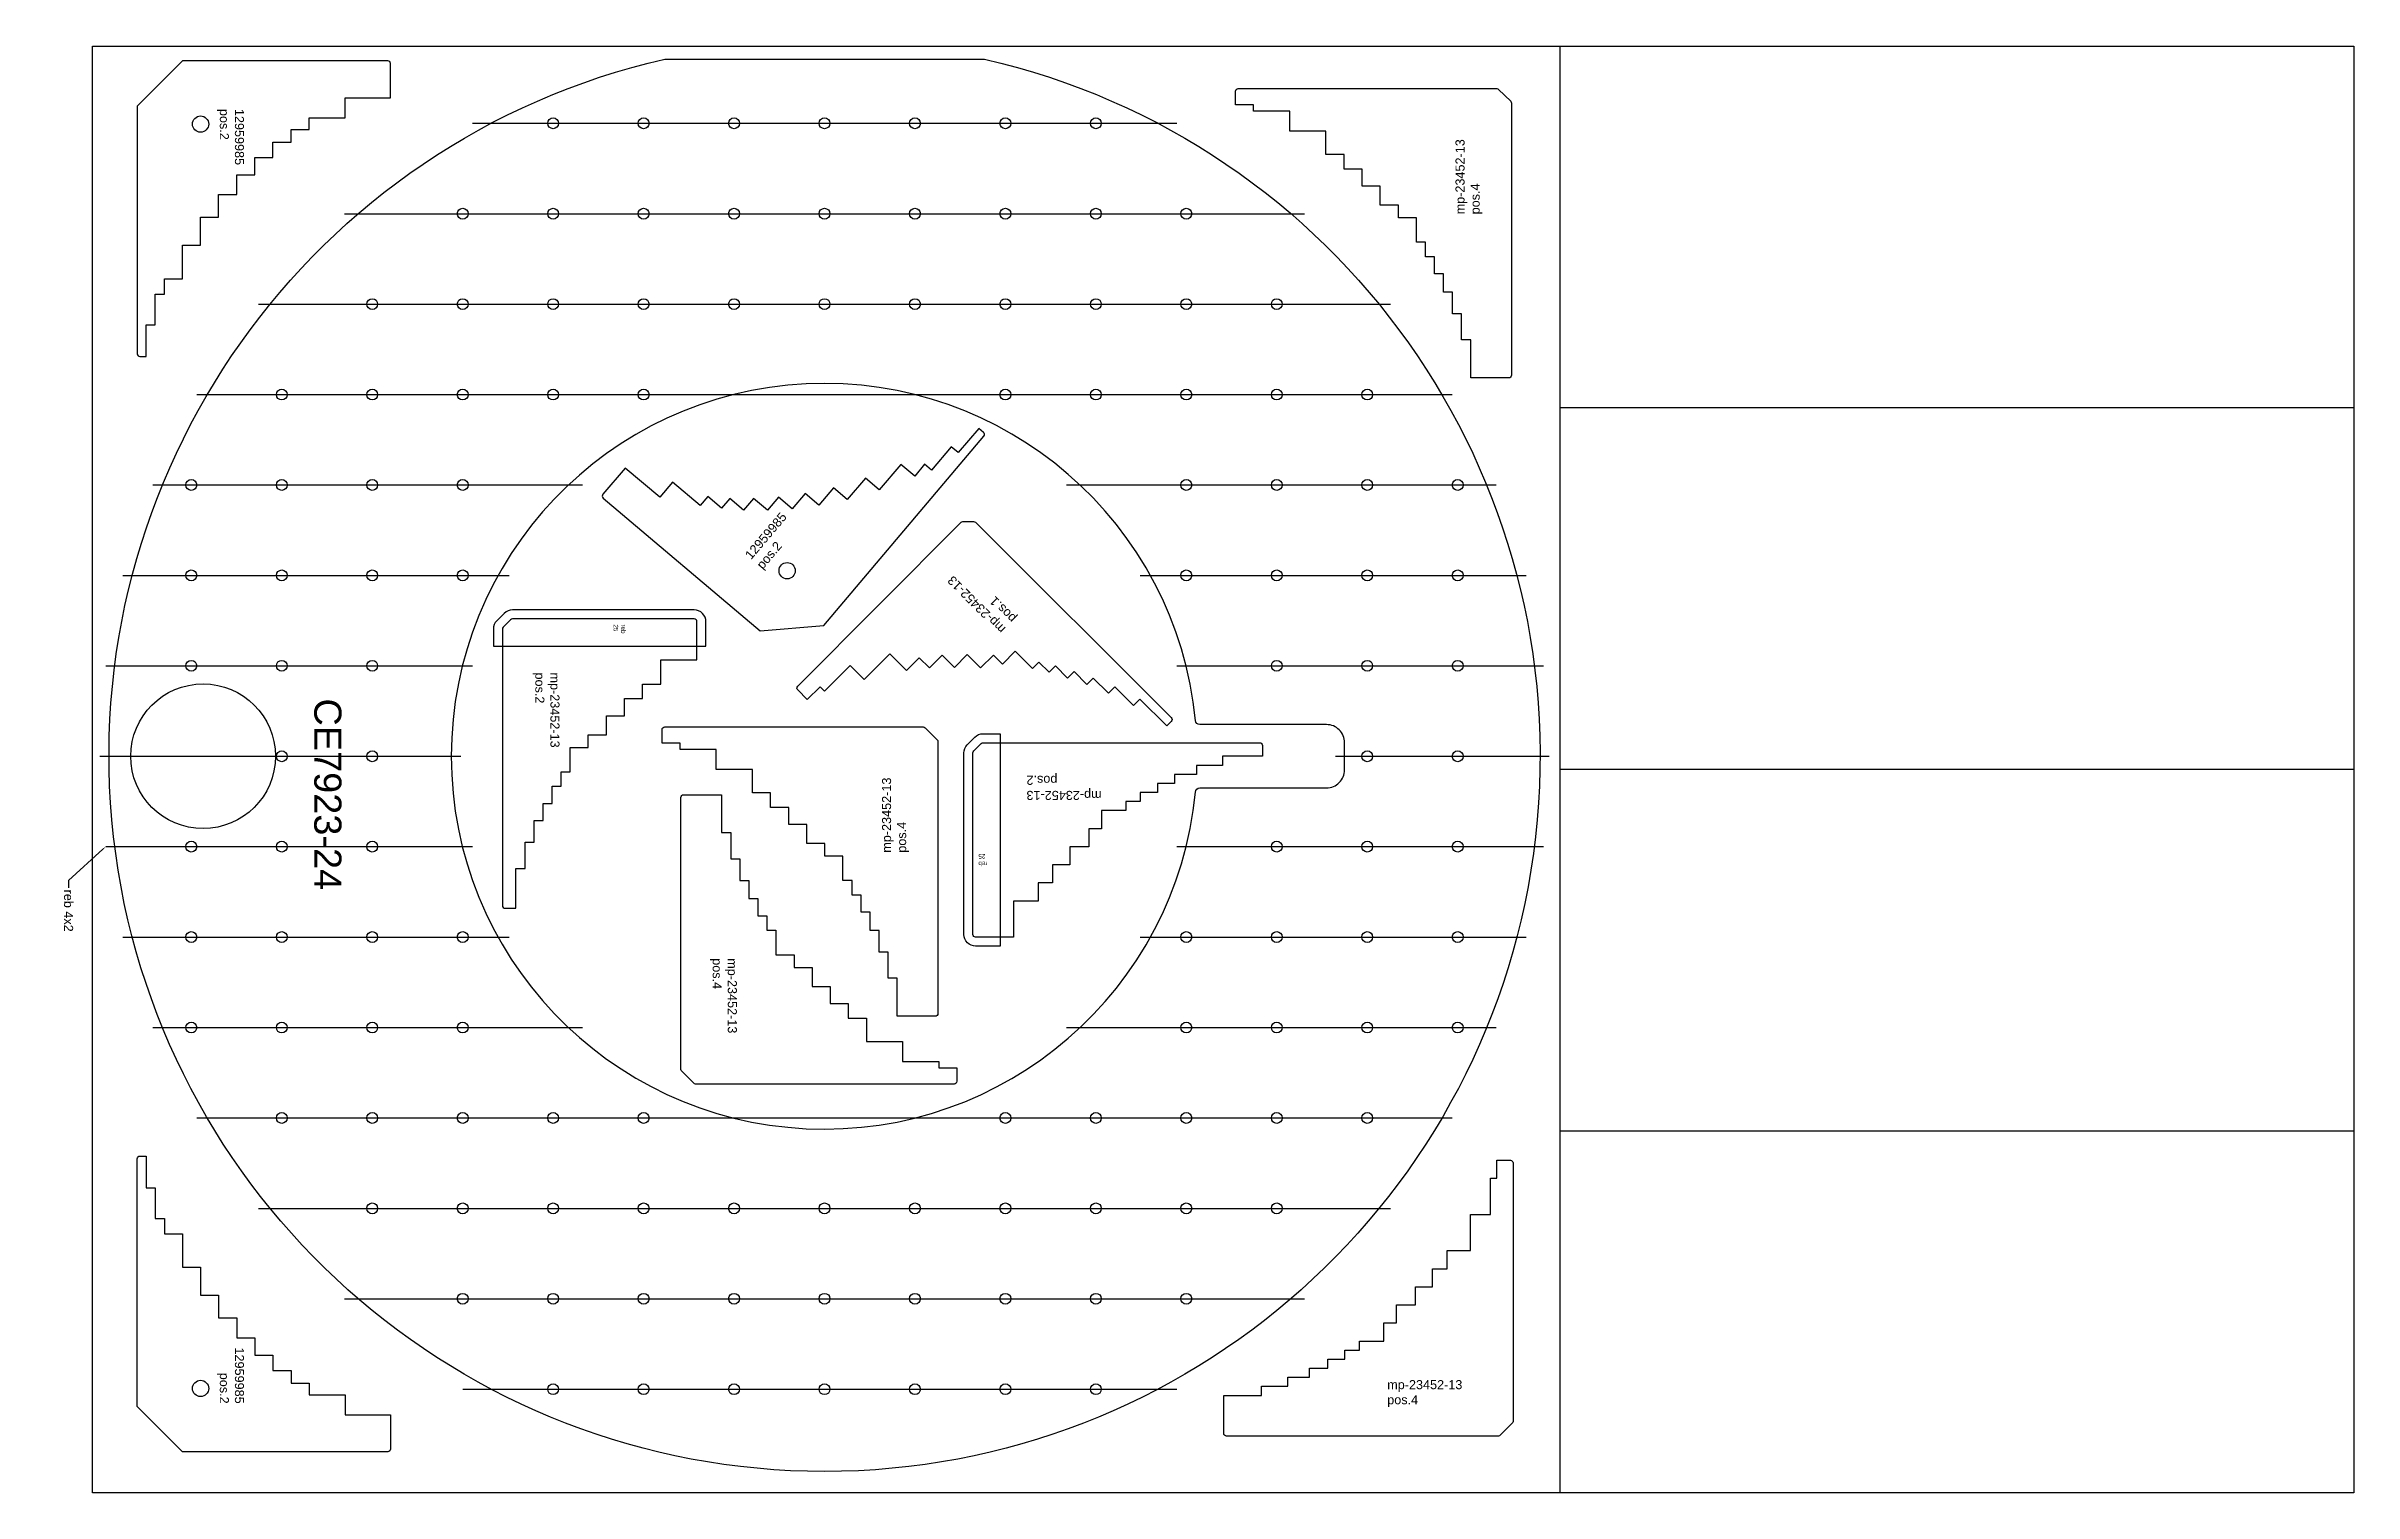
# Model space of a CAD drawing. Header units: millimetres. Extents: x 12644 to 15195, y 4223 to 5823.
import ezdxf
from ezdxf import colors
from ezdxf.entities.mleader import LeaderData, LeaderLine
from ezdxf.math import Vec2, Vec3

# ---------------------------------------------------------------- set-up
doc = ezdxf.new("R2010")
doc.units = ezdxf.units.MM
for name, color, linetype in [('CE7923-24', 7, 'Continuous'), ('Des.', 7, 'Continuous'), ('mp-23452-13', 7, 'Continuous'), ('Rebaixo', 6, 'Continuous'), ('Texto', 3, 'Continuous')]:
    doc.layers.add(name, color=color, linetype=linetype)
doc.styles.get("Standard").update_dxf_attribs({"font": 'arial.ttf'})

msp = doc.modelspace()

# ---------------------------------------------------------------- linework, layer by layer
for p, q in [((14318, 4223.2), (14318, 5823.2)), ((15195.4, 5423.2), (14318, 5423.2)), ((15195.4, 5023.2), (14318, 5023.2)), ((15195.4, 4623.2), (14318, 4623.2))]:
    msp.add_line(p, q)
at = {"color": 1}
msp.add_lwpolyline([(15195.4, 4223.2), (12695.4, 4223.2), (12695.4, 5823.2), (15195.4, 5823.2)], close=True, dxfattribs=at)
at = {"color": 2}
for points in [[(13163.5, 4913.7), (13173.5, 4913.7), (13173.5, 4942.7), (13183.5, 4942.7), (13183.5, 4966.7), (13193.5, 4966.7), (13193.5, 4985.7), (13203.5, 4985.7), (13203.5, 5004.7), (13213.5, 5004.7), (13213.5, 5020.7), (13223.5, 5020.7), (13223.5, 5047.7), (13243.5, 5047.7), (13243.5, 5061.7), (13263.5, 5061.7), (13263.5, 5082.7), (13283.5, 5082.7), (13283.5, 5101.7), (13303.5, 5101.7), (13303.5, 5117.7), (13323.5, 5117.7), (13323.5, 5144.7), (13363.5, 5144.7), (13363.5, 5186.7, 0.414214), (13360.5, 5189.7), (13159.7, 5189.7, 0.198912), (13157.6, 5188.8), (13149.3, 5180.6, 0.198912), (13148.5, 5178.5), (13148.5, 4872.7, 0.414214), (13151.5, 4869.7), (13163.5, 4869.7)], [(13944.7, 5037.8), (13944.7, 5027.8), (13915.7, 5027.8), (13915.7, 5017.8), (13891.7, 5017.8), (13891.7, 5007.8), (13872.7, 5007.8), (13872.7, 4997.8), (13853.7, 4997.8), (13853.7, 4987.8), (13837.7, 4987.8), (13837.7, 4977.8), (13810.7, 4977.8), (13810.7, 4957.8), (13796.7, 4957.8), (13796.7, 4937.8), (13775.7, 4937.8), (13775.7, 4917.8), (13756.7, 4917.8), (13756.7, 4897.8), (13740.7, 4897.8), (13740.7, 4877.8), (13713.7, 4877.8), (13713.7, 4837.8), (13671.7, 4837.8, -0.414214), (13668.7, 4840.8), (13668.7, 5041.5, -0.198912), (13669.6, 5043.7), (13677.8, 5051.9, -0.198912), (13680, 5052.8), (13985.7, 5052.8, -0.414214), (13988.7, 5049.8), (13988.7, 5037.8)]]:
    msp.add_lwpolyline(points, format="xyb", close=True, dxfattribs=at)
for centre in [(12814.8, 5737), (13463.3, 5243.1), (12814.8, 4338.7)]:
    msp.add_circle(centre, 9, dxfattribs=at)
for centre in [(13904.6, 5237.9), (14004.6, 5237.9), (14004.6, 5137.9)]:
    msp.add_circle(centre, 6)
at = {"layer": 'CE7923-24'}
for points in [[(13327.9, 5808.9), (13681.4, 5808.9, -8.83742)], [(13914.7, 4998.3, -0.386347), (13919.7, 5002.9), (14059.6, 5002.9, 0.414214), (14079.6, 5022.9), (14079.6, 5052.9, 0.414214), (14059.6, 5072.9), (13919.7, 5072.9, -0.386347), (13914.7, 5077.4, 20.801928)]]:
    msp.add_lwpolyline(points, format="xyb", close=True, dxfattribs=at)
for centre, radius in [((13204.6, 5737.9), 6), ((13304.6, 5737.9), 6), ((13404.6, 5737.9), 6), ((13504.6, 5737.9), 6), ((13604.6, 5737.9), 6), ((13704.6, 5737.9), 6), ((13804.6, 5737.9), 6), ((13104.6, 5637.9), 6), ((13204.6, 5637.9), 6), ((13304.6, 5637.9), 6), ((13404.6, 5637.9), 6), ((13504.6, 5637.9), 6), ((13604.6, 5637.9), 6), ((13704.6, 5637.9), 6), ((13804.6, 5637.9), 6), ((13904.6, 5637.9), 6), ((13004.6, 5537.9), 6), ((13104.6, 5537.9), 6), ((13204.6, 5537.9), 6), ((13304.6, 5537.9), 6), ((13404.6, 5537.9), 6), ((13504.6, 5537.9), 6), ((13604.6, 5537.9), 6), ((13704.6, 5537.9), 6), ((13804.6, 5537.9), 6), ((13904.6, 5537.9), 6), ((14004.6, 5537.9), 6), ((12904.6, 5437.9), 6), ((13004.6, 5437.9), 6), ((13104.6, 5437.9), 6), ((13204.6, 5437.9), 6), ((13304.6, 5437.9), 6), ((13704.6, 5437.9), 6), ((13804.6, 5437.9), 6), ((13904.6, 5437.9), 6), ((14004.6, 5437.9), 6), ((14104.6, 5437.9), 6), ((14104.6, 5437.9), 6), ((12804.6, 5337.9), 6), ((12904.6, 5337.9), 6), ((13004.6, 5337.9), 6), ((13104.6, 5337.9), 6), ((13904.6, 5337.9), 6), ((14004.6, 5337.9), 6), ((14104.6, 5337.9), 6), ((14104.6, 5337.9), 6), ((14204.6, 5337.9), 6), ((14204.6, 5337.9), 6), ((12804.6, 5237.9), 6), ((12904.6, 5237.9), 6), ((13004.6, 5237.9), 6), ((13104.6, 5237.9), 6), ((14104.6, 5237.9), 6), ((14204.6, 5237.9), 6), ((12804.6, 5137.9), 6), ((12904.6, 5137.9), 6), ((13004.6, 5137.9), 6), ((14104.6, 5137.9), 6), ((14204.6, 5137.9), 6), ((12817.6, 5037.9), 80), ((12904.6, 5037.9), 6), ((13004.6, 5037.9), 6), ((14104.6, 5037.9), 6), ((14204.6, 5037.9), 6), ((12804.6, 4937.9), 6), ((12904.6, 4937.9), 6), ((13004.6, 4937.9), 6), ((14004.6, 4937.9), 6), ((14104.6, 4937.9), 6), ((14204.6, 4937.9), 6), ((12804.6, 4837.9), 6), ((12904.6, 4837.9), 6), ((13004.6, 4837.9), 6), ((13104.6, 4837.9), 6), ((13904.6, 4837.9), 6), ((14004.6, 4837.9), 6), ((14104.6, 4837.9), 6), ((14204.6, 4837.9), 6), ((12804.6, 4737.9), 6), ((12904.6, 4737.9), 6), ((13004.6, 4737.9), 6), ((13104.6, 4737.9), 6), ((13904.6, 4737.9), 6), ((14004.6, 4737.9), 6), ((14104.6, 4737.9), 6), ((14204.6, 4737.9), 6), ((12904.6, 4637.9), 6), ((13004.6, 4637.9), 6), ((13104.6, 4637.9), 6), ((13204.6, 4637.9), 6), ((13304.6, 4637.9), 6), ((13704.6, 4637.9), 6), ((13804.6, 4637.9), 6), ((13904.6, 4637.9), 6), ((14004.6, 4637.9), 6), ((14104.6, 4637.9), 6), ((13004.6, 4537.9), 6), ((13104.6, 4537.9), 6), ((13204.6, 4537.9), 6), ((13304.6, 4537.9), 6), ((13404.6, 4537.9), 6), ((13504.6, 4537.9), 6), ((13604.6, 4537.9), 6), ((13704.6, 4537.9), 6), ((13804.6, 4537.9), 6), ((13904.6, 4537.9), 6), ((14004.6, 4537.9), 6), ((13104.6, 4437.9), 6), ((13204.6, 4437.9), 6), ((13304.6, 4437.9), 6), ((13404.6, 4437.9), 6), ((13504.6, 4437.9), 6), ((13604.6, 4437.9), 6), ((13704.6, 4437.9), 6), ((13804.6, 4437.9), 6), ((13904.6, 4437.9), 6), ((13204.6, 4337.9), 6), ((13304.6, 4337.9), 6), ((13404.6, 4337.9), 6), ((13504.6, 4337.9), 6), ((13604.6, 4337.9), 6), ((13704.6, 4337.9), 6), ((13804.6, 4337.9), 6)]:
    msp.add_circle(centre, radius, dxfattribs=at)
at = {"layer": 'Des.', "color": 2}
for points in [[(12764.8, 5549), (12774.8, 5549), (12774.8, 5566), (12794.8, 5566), (12794.8, 5603), (12814.8, 5603), (12814.8, 5634), (12834.8, 5634), (12834.8, 5659), (12854.8, 5659), (12854.8, 5681), (12874.8, 5681), (12874.8, 5700), (12894.8, 5700), (12894.8, 5717), (12914.8, 5717), (12914.8, 5731), (12934.8, 5731), (12934.8, 5744), (12974.8, 5744), (12974.8, 5766), (13024.8, 5766), (13024.8, 5804, 0.414214), (13021.8, 5807), (12794.8, 5807), (12744.8, 5757), (12744.8, 5483, 0.414214), (12747.8, 5480), (12754.8, 5480), (12754.8, 5515), (12764.8, 5515)], [(13622.9, 5354.3), (13615.2, 5360.8), (13604.3, 5347.8), (13589, 5360.7), (13565.1, 5332.4), (13549.8, 5345.4), (13529.8, 5321.7), (13514.5, 5334.6), (13498.4, 5315.5), (13483.1, 5328.5), (13468.9, 5311.7), (13453.6, 5324.6), (13441.4, 5310.1), (13426.1, 5323), (13415.1, 5310), (13399.9, 5322.9), (13390.8, 5312.2), (13375.5, 5325.2), (13367.1, 5315.2), (13336.6, 5341.1), (13322.4, 5324.3), (13284.2, 5356.6), (13259.7, 5327.6, 0.414214), (13260, 5323.3), (13433.3, 5176.7), (13503.8, 5182.6), (13680.8, 5391.8, 0.414214), (13680.4, 5396), (13675.1, 5400.5), (13652.5, 5373.8), (13644.8, 5380.2)], [(12764.8, 4526.7), (12774.8, 4526.7), (12774.8, 4509.7), (12794.8, 4509.7), (12794.8, 4472.7), (12814.8, 4472.7), (12814.8, 4441.7), (12834.8, 4441.7), (12834.8, 4416.7), (12854.8, 4416.7), (12854.8, 4394.7), (12874.8, 4394.7), (12874.8, 4375.7), (12894.8, 4375.7), (12894.8, 4358.7), (12914.8, 4358.7), (12914.8, 4344.7), (12934.8, 4344.7), (12934.8, 4331.7), (12974.8, 4331.7), (12974.8, 4309.7), (13024.8, 4309.7), (13024.8, 4271.7, -0.414214), (13021.8, 4268.7), (12794.8, 4268.7), (12744.8, 4318.7), (12744.8, 4592.7, -0.414214), (12747.8, 4595.7), (12754.8, 4595.7), (12754.8, 4560.7), (12764.8, 4560.7)]]:
    msp.add_lwpolyline(points, format="xyb", close=True, dxfattribs=at)
at = {"layer": 'mp-23452-13', "color": 2}
for points in [[(14219, 5456.3), (14219, 5498.3), (14209, 5498.3), (14209, 5527.3), (14199, 5527.3), (14199, 5551.3), (14189, 5551.3), (14189, 5571.3), (14179, 5571.3), (14179, 5590.3), (14169, 5590.3), (14169, 5606.3), (14159, 5606.3), (14159, 5633.3), (14139, 5633.3), (14139, 5647.3), (14119, 5647.3), (14119, 5668.3), (14099, 5668.3), (14099, 5687.3), (14079, 5687.3), (14079, 5703.3), (14059, 5703.3), (14059, 5729.3), (14019, 5729.3), (14019, 5751.3), (13979, 5751.3), (13979, 5758.3), (13959, 5758.3), (13959, 5773.3, -0.414214), (13962, 5776.3), (14247.8, 5776.3, -0.198912), (14249.9, 5775.4), (14263.2, 5762.2, -0.198912), (14264, 5760.1), (14264, 5459.3, -0.414214), (14261, 5456.3)], [(13883.1, 5071.5), (13853.3, 5101.2), (13846.3, 5094.1), (13825.7, 5114.6), (13818.7, 5107.5), (13801.7, 5124.4), (13794.6, 5117.3), (13780.5, 5131.5), (13773.4, 5124.4), (13759.9, 5137.8), (13752.9, 5130.7), (13741.6, 5142), (13734.5, 5134.9), (13715.4, 5154), (13701.3, 5139.8), (13691.3, 5149.7), (13677.2, 5135.5), (13662.4, 5150.4), (13648.2, 5136.2), (13634.8, 5149.6), (13620.7, 5135.5), (13609.3, 5146.8), (13595.2, 5132.6), (13576.8, 5151), (13548.5, 5122.6), (13533, 5138.2), (13504.7, 5109.8), (13499.8, 5114.8), (13485.6, 5100.6), (13475, 5111.2, -0.414214), (13475, 5115.4), (13655.6, 5296.6, -0.198912), (13657.7, 5297.4), (13669.4, 5297.5, -0.198912), (13671.5, 5296.6), (13888, 5080.7, -0.414214), (13888, 5076.5)], [(13585, 4750.3), (13585, 4792.3), (13575, 4792.3), (13575, 4821.3), (13565, 4821.3), (13565, 4845.3), (13555, 4845.3), (13555, 4865.3), (13545, 4865.3), (13545, 4884.3), (13535, 4884.3), (13535, 4900.3), (13525, 4900.3), (13525, 4927.3), (13505, 4927.3), (13505, 4941.3), (13485, 4941.3), (13485, 4962.3), (13465, 4962.3), (13465, 4981.3), (13445, 4981.3), (13445, 4997.3), (13425, 4997.3), (13425, 5023.3), (13385, 5023.3), (13385, 5045.3), (13345, 5045.3), (13345, 5052.3), (13325, 5052.3), (13325, 5067.3, -0.414214), (13328, 5070.3), (13613.8, 5070.3, -0.198912), (13615.9, 5069.4), (13629.2, 5056.2, -0.198912), (13630, 5054), (13630, 4753.3, -0.414214), (13627, 4750.3)], [(13390.9, 4995.4), (13390.9, 4953.4), (13400.9, 4953.4), (13400.9, 4924.4), (13410.9, 4924.4), (13410.9, 4900.4), (13420.9, 4900.4), (13420.9, 4880.4), (13430.9, 4880.4), (13430.9, 4861.4), (13440.9, 4861.4), (13440.9, 4845.4), (13450.9, 4845.4), (13450.9, 4818.4), (13470.9, 4818.4), (13470.9, 4804.4), (13490.9, 4804.4), (13490.9, 4783.4), (13510.9, 4783.4), (13510.9, 4764.4), (13530.9, 4764.4), (13530.9, 4748.4), (13550.9, 4748.4), (13550.9, 4722.4), (13590.9, 4722.4), (13590.9, 4700.4), (13630.9, 4700.4), (13630.9, 4693.4), (13650.9, 4693.4), (13650.9, 4678.4, -0.414214), (13647.9, 4675.4), (13362.1, 4675.4, -0.198912), (13360, 4676.3), (13346.7, 4689.5, -0.198912), (13345.9, 4691.6), (13345.9, 4992.4, -0.414214), (13348.9, 4995.4)], [(13945.9, 4331.1), (13987.9, 4331.1), (13987.9, 4341.1), (14016.9, 4341.1), (14016.9, 4351.1), (14040.9, 4351.1), (14040.9, 4361.1), (14060.9, 4361.1), (14060.9, 4371.1), (14079.9, 4371.1), (14079.9, 4381.1), (14095.9, 4381.1), (14095.9, 4391.1), (14122.9, 4391.1), (14122.9, 4411.1), (14136.9, 4411.1), (14136.9, 4431.1), (14157.9, 4431.1), (14157.9, 4451.1), (14176.9, 4451.1), (14176.9, 4471.1), (14192.9, 4471.1), (14192.9, 4491.1), (14218.9, 4491.1), (14218.9, 4531.1), (14240.9, 4531.1), (14240.9, 4571.1), (14247.9, 4571.1), (14247.9, 4591.1), (14262.9, 4591.1, -0.414214), (14265.9, 4588.1), (14265.9, 4302.3, -0.198912), (14265, 4300.2), (14251.7, 4286.9, -0.198912), (14249.6, 4286.1), (13948.9, 4286.1, -0.414214), (13945.9, 4289.1)]]:
    msp.add_lwpolyline(points, format="xyb", close=True, dxfattribs=at)
at = {"layer": 'Rebaixo'}
for p, q in [((13115.3, 5737.9), (13894, 5737.9)), ((12974, 5637.9), (14035.3, 5637.9)), ((12878.9, 5537.9), (14130.4, 5537.9)), ((12810.7, 5437.9), (14198.6, 5437.9)), ((12761.9, 5337.9), (13237, 5337.9)), ((13772.2, 5337.9), (14247.3, 5337.9)), ((12729, 5237.9), (13155.9, 5237.9)), ((13853.4, 5237.9), (14280.3, 5237.9)), ((12709.9, 5137.9), (13115.3, 5137.9)), ((13894, 5137.9), (14299.4, 5137.9)), ((12703.6, 5037.9), (13102.6, 5037.9)), ((14069.6, 5037.9), (14305.6, 5037.9)), ((12709.9, 4937.9), (13115.3, 4937.9)), ((13894, 4937.9), (14299.4, 4937.9)), ((12729, 4837.9), (13155.9, 4837.9)), ((13853.4, 4837.9), (14280.3, 4837.9)), ((12761.9, 4737.9), (13237, 4737.9)), ((13772.2, 4737.9), (14247.3, 4737.9)), ((12810.7, 4637.9), (14198.6, 4637.9)), ((12878.9, 4537.9), (14130.4, 4537.9)), ((12974, 4437.9), (14035.3, 4437.9)), ((13104.6, 4337.9), (13894, 4337.9))]:
    msp.add_line(p, q, dxfattribs=at)
at = {"layer": 'Rebaixo', "color": 2}
for points in [[(13373.5, 5159.7), (13373.5, 5186.7, 0.414214), (13360.5, 5199.7), (13159.7, 5199.7, 0.198912), (13150.5, 5195.9), (13142.3, 5187.7, 0.198912), (13138.5, 5178.5), (13138.5, 5159.7)], [(13698.7, 4827.8), (13671.7, 4827.8, -0.414214), (13658.7, 4840.8), (13658.7, 5041.5, -0.198912), (13662.5, 5050.7), (13670.8, 5059, -0.198912), (13680, 5062.8), (13698.7, 5062.8)]]:
    msp.add_lwpolyline(points, format="xyb", close=True, dxfattribs=at)

# ---------------------------------------------------------------- texts
at = {"layer": 'Rebaixo', "color": 2, "char_height": 5}
for insert, attachment_point, rotation in [((13284.8, 5183.7), 1, 270), ((13674.7, 4916.4), 3, 180)]:
    msp.add_mtext_dynamic_manual_height_columns('reb 25', width=9.263, gutter_width=12.5, heights=[0], dxfattribs=dict(at, insert=insert, attachment_point=attachment_point, rotation=rotation))
at = {"layer": 'Texto', "color": 2, "char_height": 10}
for s, width, insert, attachment_point, rotation in [('12959985 pos.2', 12.244, (12862.8, 5753.8), 1, 270), ('mp-23452-13 pos.4', 60.76, (14202.2, 5637.2), 1, 90), ('12959985 pos.2', 12.244, (13415.8, 5261.2), 1, 49.7648), ('mp-23452-13 pos.1', 60.76, (13698.5, 5172.5), 1, 135.085), ('mp-23452-13 pos.2', 60.76, (13211.6, 5130.5), 1, 270), ('mp-23452-13 pos.4', 60.76, (13568.2, 4931.2), 1, 90), ('mp-23452-13 pos.2', 60.76, (13727.9, 4989.6), 3, 180), ('mp-23452-13 pos.4', 60.76, (13407.7, 4814.5), 1, 270), ('12959985 pos.2', 12.244, (12862.8, 4321.9), 3, 270)]:
    msp.add_mtext_dynamic_manual_height_columns(s, width=width, gutter_width=12.5, heights=[0], dxfattribs=dict(at, insert=insert, attachment_point=attachment_point, rotation=rotation))
at = {"layer": 'Texto', "insert": (12940.1, 4889.8), "char_height": 30, "attachment_point": 9, "rotation": 270}
msp.add_mtext_dynamic_manual_height_columns('CE7923-24', width=320.497, gutter_width=12.5, heights=[0], dxfattribs=at)
at = {"layer": 'Texto', "color": 2, "insert": (14126.7, 4347.9), "char_height": 10, "attachment_point": 1}
msp.add_mtext_dynamic_manual_height_columns('mp-23452-13 pos.4', width=60.76, gutter_width=12.5, heights=[0], dxfattribs=at)

# ---------------------------------------------------------------- leaders
at = {"layer": 'Rebaixo'}
ml = msp.add_multileader_mtext('Standard', dxfattribs=at)
ml.set_content('reb 4x2', color=256)
ml.set_leader_properties()
ml.build(insert=Vec2(0, 0))
ctx = ml.context
ctx.base_point, ctx.char_height, ctx.plane_origin, ctx.plane_x_axis, ctx.plane_y_axis = Vec3(12668.8, 4892.4), 10, Vec3(12709.9, 4937.9), Vec3(0, -1), Vec3(1, 0)
notes = []
notes.append((ctx, [(0, (1, 1, 0), (12668.8, 4900.4), (0, -1), 8, [(0, [(12709.9, 4937.9)], 0, [])])]))
ctx.mtext.insert, ctx.mtext.text_direction, ctx.mtext.rotation, ctx.mtext.flow_direction = Vec3(12673.9, 4890.4), Vec3(0, -1), 4.712389, 5
for ctx, leaders in notes:
    for number, flags, end, landing, length, lines in leaders:
        leader = LeaderData()
        leader.index, (leader.has_last_leader_line, leader.has_dogleg_vector, leader.attachment_direction) = number, flags
        leader.last_leader_point, leader.dogleg_vector, leader.dogleg_length = Vec3(end), Vec3(landing), length
        for number, points, colour, breaks in lines:
            line = LeaderLine()
            line.index, line.vertices, line.color, line.breaks = number, Vec3.list(points), colors.encode_raw_color(colour), breaks
            leader.lines.append(line)
        ctx.leaders.append(leader)

doc.saveas('drawing.dxf')
